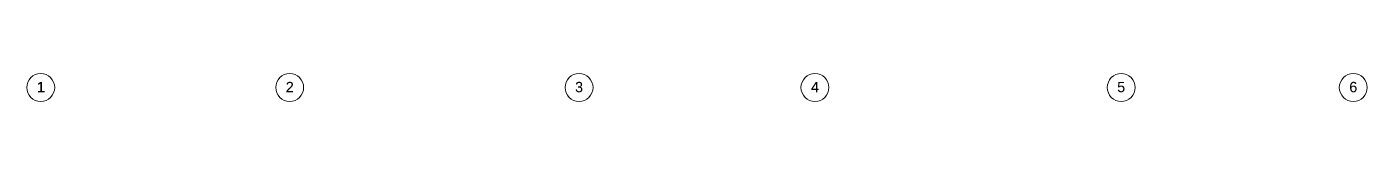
# Model space of a CAD drawing. Header units: inches. Extents: x -3 to 209, y -384 to 20.
# Drawn here: x 126.5 to 187.6, y -65.5 to -64.2 of the extents above; entities that cross this region are included whole.
import ezdxf

# ---------------------------------------------------------------- set-up
doc = ezdxf.new("R2010")
doc.units = ezdxf.units.IN
doc.header["$MEASUREMENT"] = 0
doc.layers.add('S-GRID-IDEN', color=253, linetype='Continuous', lineweight=9)
doc.styles.add('Arial', font='arial.ttf', dxfattribs={"height": 0.225})

# ---------------------------------------------------------------- blocks, each defined once
blk = doc.blocks.new('Grid - Grid Head - Circle-V14-COMUNICACIONES PISO 5 AVA')
at = {"layer": 'S-GRID-IDEN', "linetype": 'ByBlock', "lineweight": -2}
blk.add_circle((0, 0), 0.00635, dxfattribs=at)

msp = doc.modelspace()

# ---------------------------------------------------------------- texts
at = {"layer": 'S-GRID-IDEN', "char_height": 0.468, "width": 0.43434, "attachment_point": 2, "line_spacing_factor": 0.938532, "style": 'Arial', "bg_fill": 3, "box_fill_scale": 1.25, "bg_fill_color": 0, "bg_fill_transparency": 0}
for s, insert in [('1', (127.153, -64.623)), ('2', (138.501, -64.623)), ('3', (151.69, -64.623)), ('4', (162.44, -64.623)), ('5', (176.399, -64.623)), ('6', (186.977, -64.623))]:
    msp.add_mtext(s, dxfattribs=dict(at, insert=insert))

# ---------------------------------------------------------------- next in the draw order: linework, layer by layer
at = {"layer": 'S-GRID-IDEN'}
for centre in [(127.153, -64.878), (138.501, -64.878), (151.69, -64.878), (162.44, -64.878), (176.399, -64.878), (186.977, -64.878)]:
    msp.add_circle(centre, 0.635, dxfattribs=at)

# ---------------------------------------------------------------- next in the draw order: block references
at = {"lineweight": 5, "xscale": 99.99999999999993, "yscale": 99.99999999999993, "zscale": 99.99999999999993, "rotation": 180}
for p in [(127.153, -64.878), (138.501, -64.878), (151.69, -64.878), (162.44, -64.878), (176.399, -64.878), (186.977, -64.878)]:
    msp.add_blockref('Grid - Grid Head - Circle-V14-COMUNICACIONES PISO 5 AVA', p, dxfattribs=at)

# ---------------------------------------------------------------- next in the draw order: texts
at = {"layer": 'S-GRID-IDEN', "style": 'Arial'}
for s, p in [('1', (126.995, -65.092)), ('2', (138.326, -65.092)), ('3', (151.509, -65.092)), ('4', (162.27, -65.092)), ('5', (176.217, -65.092)), ('6', (186.798, -65.092))]:
    msp.add_text(s, height=0.468, dxfattribs=at).set_placement(p)

doc.saveas('drawing.dxf')
